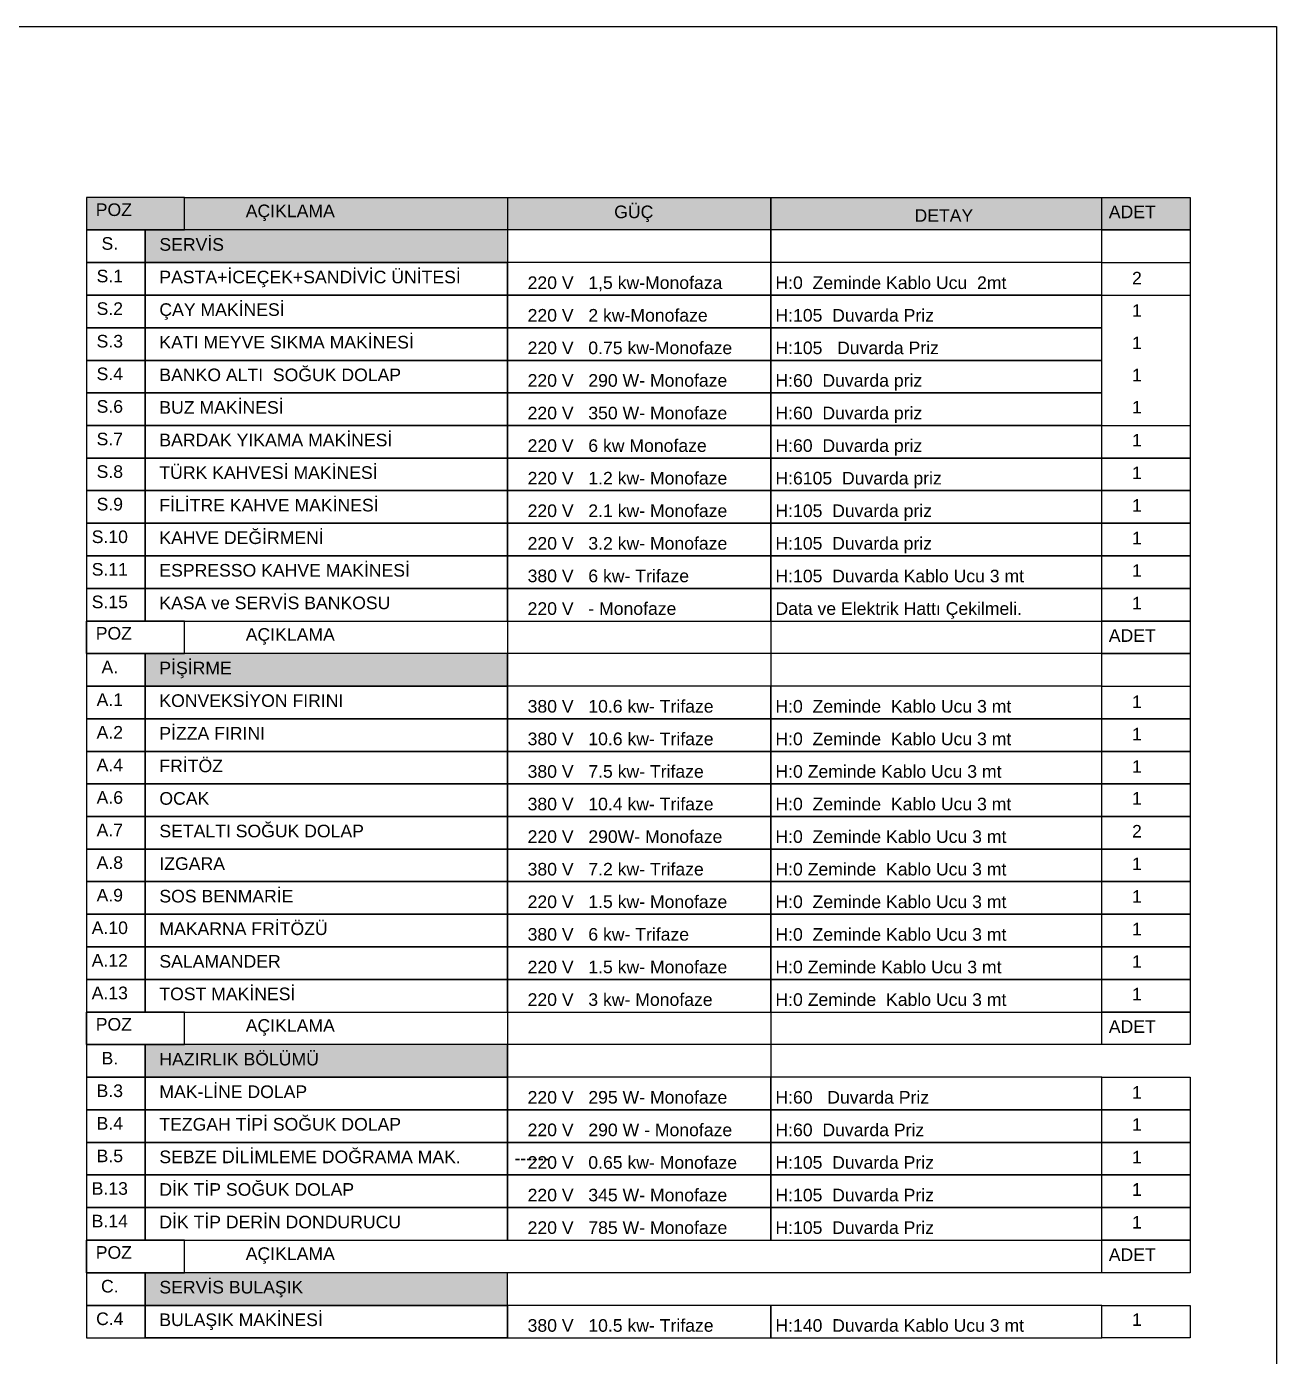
# Model space of a CAD drawing. Header units: centimetres. Extents: x 2289 to 5458, y 2057 to 4688.
# Drawn here: x 4185 to 5458, y 3333 to 4688 of the extents above; entities that cross this region are included whole.
import ezdxf
from ezdxf.enums import TextEntityAlignment as Align

# ---------------------------------------------------------------- set-up
doc = ezdxf.new("R2010")
doc.units = ezdxf.units.CM
doc.header["$LTSCALE"] = 50
doc.layers.add('ANTET', color=250, linetype='Continuous')
doc.layers.add('BA_elev3', color=8, linetype='Continuous')
doc.layers.add('TES_ELK', color=230, linetype='Continuous', lineweight=25)
doc.styles.add('antet', font='arial.ttf')

# ---------------------------------------------------------------- blocks, each defined once
blk = doc.blocks.new('W4800-YENI')
for p, q in [((-1225, -160), (-2375, -160)), ((-25, -160), (-1175, -160)), ((2375, -160), (25, -160))]:
    blk.add_line(p, q)
for points in [[(-1208, 0), (-2392, 0), (-2392, -24), (-1208, -24)], [(-8, 0), (-1192, 0), (-1192, -24), (-8, -24)], [(1193, 0), (8, 0), (8, -24), (1193, -24)], [(1207, 0), (2392, 0), (2392, -24), (1207, -24)], [(-2395, -43), (-2395, -70), (-2375, -70), (-2375, -160), (-2425, -160), (-2425, -70), (-2405, -70), (-2405, -43)], [(-1195, -43), (-1195, -70), (-1175, -70), (-1175, -160), (-1225, -160), (-1225, -70), (-1205, -70), (-1205, -43)], [(5, -43), (5, -70), (25, -70), (25, -160), (-25, -160), (-25, -70), (-5, -70), (-5, -43)], [(1205, -43), (1205, -70), (1225, -70), (1225, -160), (1175, -160), (1175, -70), (1195, -70), (1195, -43)], [(2405, -43), (2405, -70), (2425, -70), (2425, -160), (2375, -160), (2375, -70), (2395, -70), (2395, -43)]]:
    blk.add_lwpolyline(points, close=True)
for points in [[(-2392, -6), (-1208, -6)], [(-2392, -18), (-1208, -18)], [(-2375, -24), (-2375, -70), (-2392, -70), (-2392, -24), (-2375, -24)], [(-1208, -24), (-1208, -70), (-1225, -70), (-1225, -24), (-1208, -24)], [(-1192, -6), (-8, -6)], [(-1192, -18), (-8, -18)], [(-1175, -24), (-1175, -70), (-1192, -70), (-1192, -24), (-1175, -24)], [(-8, -24), (-8, -70), (-25, -70), (-25, -24), (-8, -24)], [(8, -6), (1193, -6)], [(8, -18), (1193, -18)], [(25, -24), (25, -70), (8, -70), (8, -24), (25, -24)], [(1192, -24), (1192, -70), (1175, -70), (1175, -24), (1192, -24)], [(2392, -6), (1207, -6)], [(2392, -18), (1207, -18)], [(1225, -24), (1225, -70), (1208, -70), (1208, -24), (1225, -24)], [(2392, -24), (2392, -70), (2375, -70), (2375, -24), (2392, -24)]]:
    blk.add_lwpolyline(points)
blk = doc.blocks.new('W4590-YENI')
for p, q in [((-624, -160), (-2270, -160)), ((2270, -160), (-574, -160, 0))]:
    blk.add_line(p, q)
at = {"elevation": 0}
for points in [[(-606, 0), (-2288, 0), (-2288, -24), (-606, -24)], [(594, 0), (-591, 0), (-591, -24), (594, -24)], [(608, 0), (2288, 0), (2288, -24), (608, -24)], [(-2290, -43), (-2290, -70), (-2270, -70), (-2270, -160), (-2320, -160), (-2320, -70), (-2300, -70), (-2300, -43)], [(-594, -43), (-594, -70), (-574, -70), (-574, -160), (-624, -160), (-624, -70), (-604, -70), (-604, -43)], [(606, -43), (606, -70), (626, -70), (626, -160), (576, -160), (576, -70), (596, -70), (596, -43)], [(2300, -43), (2300, -70), (2320, -70), (2320, -160), (2270, -160), (2270, -70), (2290, -70), (2290, -43)]]:
    blk.add_lwpolyline(points, close=True, dxfattribs=at)
for points in [[(-2288, -6), (-606, -6)], [(-2288, -18), (-606, -18)], [(-2270, -24), (-2270, -70), (-2288, -70), (-2288, -24), (-2270, -24)], [(-606, -24), (-606, -70), (-624, -70), (-624, -24), (-606, -24)], [(-591, -6), (594, -6)], [(-591, -18), (594, -18)], [(-574, -24), (-574, -70), (-591, -70), (-591, -24), (-574, -24)], [(594, -24), (594, -70), (576, -70), (576, -24), (594, -24)], [(2288, -6), (608, -6)], [(2288, -18), (608, -18)], [(626, -24), (626, -70), (609, -70), (609, -24), (626, -24)], [(2288, -24), (2288, -70), (2270, -70), (2270, -24), (2288, -24)]]:
    blk.add_lwpolyline(points, dxfattribs=at)
blk = doc.blocks.new('A$C7CE37E3F')
for p, q in [((-6855, 13052), (-7691, 13052)), ((-5655, 13052), (-6805, 13052)), ((-4590, 13052), (-5605, 13052)), ((-4590, 12037), (-4590, 13052)), ((-4590, 6037), (-4590, 7187)), ((-4590, 1397), (-4590, 837))]:
    blk.add_line(p, q)
at = {"ltscale": 0.2}
blk.add_line((-4690, 12162), (-4690, 7212), dxfattribs=at)
for points in [[(-7691, 13188), (-6837, 13188), (-6837, 13212), (-7691, 13212)], [(-7691, 13206), (-6837, 13206)], [(-7691, 13194), (-6837, 13194)], [(-6837, 13188), (-6837, 13142), (-6855, 13142), (-6855, 13188), (-6837, 13188)], [(-6822, 13206), (-5637, 13206)], [(-6822, 13194), (-5637, 13194)], [(-6805, 13188), (-6805, 13142), (-6822, 13142), (-6822, 13188), (-6805, 13188)], [(-5637, 13188), (-5637, 13142), (-5655, 13142), (-5655, 13188), (-5637, 13188)], [(-5622, 13206), (-4437, 13206)], [(-5622, 13194), (-4437, 13194)], [(-5605, 13188), (-5605, 13142), (-5622, 13142), (-5622, 13188), (-5605, 13188)], [(-4454, 13187), (-4500, 13187), (-4500, 13204), (-4454, 13204), (-4454, 13187)], [(-4437, 13188), (-4437, 13142), (-4455, 13142), (-4455, 13188), (-4437, 13188)], [(-4448, 13204), (-4448, 12019)], [(-4436, 13204), (-4436, 12019)], [(-4454, 12019), (-4500, 12019), (-4500, 12037), (-4454, 12037), (-4454, 12019)], [(-4454, 7187), (-4500, 7187), (-4500, 7204), (-4454, 7204), (-4454, 7187)], [(-4448, 7204), (-4448, 6019)], [(-4436, 7204), (-4436, 6019)], [(-4454, 6019), (-4500, 6019), (-4500, 6037), (-4454, 6037), (-4454, 6019)], [(-4454, 1397), (-4500, 1397), (-4500, 1414), (-4454, 1414), (-4454, 1397)], [(-4448, 820), (-4448, 1415)], [(-4436, 820), (-4436, 1415)], [(-4454, 820), (-4500, 820), (-4500, 837), (-4454, 837), (-4454, 820)], [(-4500, 787), (-4500, 660)]]:
    blk.add_lwpolyline(points)
for points in [[(-6825, 13169), (-6825, 13142), (-6805, 13142), (-6805, 13052), (-6855, 13052), (-6855, 13142), (-6835, 13142), (-6835, 13169)], [(-5637, 13212), (-6822, 13212), (-6822, 13188), (-5637, 13188)], [(-5625, 13169), (-5625, 13142), (-5605, 13142), (-5605, 13052), (-5655, 13052), (-5655, 13142), (-5635, 13142), (-5635, 13169)], [(-4437, 13212), (-5622, 13212), (-5622, 13188), (-4437, 13188)], [(-4430, 12019), (-4430, 13204), (-4454, 13204), (-4454, 12019)], [(-5100, 12870), (-4593, 12870), (-4593, 12350), (-5100, 12350)], [(-4430, 6019), (-4430, 7204), (-4454, 7204), (-4454, 6019)], [(-5100, 6770), (-4595, 6770), (-4595, 6250), (-5100, 6250)], [(-4430, 1415), (-4430, 820), (-4454, 820), (-4454, 1415)], [(-4473, 807), (-4500, 807), (-4500, 787), (-4590, 787), (-4590, 837), (-4500, 837), (-4500, 817), (-4473, 817)], [(0, 520), (507, 520), (507, 0), (0, 0)]]:
    blk.add_lwpolyline(points, close=True)
at = {"rotation": 270}
for name, p in [('W4800-YENI', (-4430, 9612)), ('W4590-YENI', (-4430, 3717))]:
    blk.add_blockref(name, p, dxfattribs=at)

msp = doc.modelspace()

# ---------------------------------------------------------------- hatches: boundary and pattern name
at = {"layer": 'TES_ELK'}
h = msp.add_hatch(color=256, dxfattribs=at)
h.dxf.hatch_style = 1
h.paths.add_polyline_path([(4943.3, 4514.4), (4674.9, 4514.4), (4674.9, 4481.2), (4943.3, 4481.2)])
h.paths.add_polyline_path([(5280.6, 4514.4), (4943.3, 4514.4), (4943.3, 4481.2), (5280.6, 4481.2)])
h.paths.add_polyline_path([(5370.6, 4514.4), (5280.6, 4514.4), (5280.6, 4481.2), (5370.6, 4481.2)])
h.paths.add_polyline_path([(4674.9, 4514.4), (4346, 4514.4), (4346, 4481.2), (4674.9, 4481.2)])
h.paths.add_polyline_path([(4346, 4514.4), (4246, 4514.4), (4246, 4481.2), (4305.8, 4481.2), (4305.8, 4481.2), (4346, 4481.2)])
h.paths.add_polyline_path([(4778.9, 4484.7), (4828.4, 4484.7), (4828.4, 4513.4), (4778.9, 4513.4)], flags=24)
h.paths.add_polyline_path([(5086.5, 4486.3), (5152.7, 4486.3), (5152.7, 4505.6), (5086.5, 4505.6)], flags=24)
h.paths.add_polyline_path([(5284.4, 4489.9), (5338.7, 4489.9), (5338.7, 4509.2), (5284.4, 4509.2)], flags=24)
h.paths.add_polyline_path([(4404.1, 4486.3), (4503.3, 4486.3), (4503.3, 4511.4), (4404.1, 4511.4)], flags=24)
h.paths.add_polyline_path([(4252.1, 4491.9), (4295.6, 4491.9), (4295.6, 4511.8), (4252.1, 4511.8)], flags=24)
h = msp.add_hatch(color=256, dxfattribs=at)
h.dxf.hatch_style = 1
h.paths.add_polyline_path([(4674.9, 4049.4), (4346, 4049.4), (4346, 4049.4), (4305.8, 4049.4), (4305.8, 4016.2), (4674.9, 4016.2)])
h.paths.add_polyline_path([(4674.9, 4481.2), (4346, 4481.2), (4305.8, 4481.2), (4305.8, 4447.9), (4674.9, 4447.9)])
h.paths.add_polyline_path([(4674.9, 3418.4), (4305.8, 3418.4), (4305.8, 3385.2), (4674.9, 3385.2)])
h.paths.add_polyline_path([(4315.5, 4019.9), (4398.9, 4019.9), (4398.9, 4048.7), (4315.5, 4048.7)], flags=24)
h.paths.add_polyline_path([(4316.4, 4455.8), (4390.1, 4455.8), (4390.1, 4479.5), (4316.4, 4479.5)], flags=24)
h.paths.add_polyline_path([(4315.5, 3388.9), (4471.8, 3388.9), (4471.8, 3417.7), (4315.5, 3417.7)], flags=24)
h = msp.add_hatch(color=256, dxfattribs=at)
h.dxf.hatch_style = 1
h.paths.add_polyline_path([(4674.9, 3650.9), (4305.8, 3650.9), (4305.8, 3617.7), (4674.9, 3617.7)])
h.paths.add_polyline_path([(4316.4, 3625.6), (4486.8, 3625.6), (4486.8, 3649.1), (4316.4, 3649.1)], flags=24)

# ---------------------------------------------------------------- linework, layer by layer
at = {"layer": 'ANTET', "color": 251}
for points in [[(4246, 4481.2), (4346, 4481.2), (4346, 4514.4), (4246, 4514.4)], [(4246, 4481.2), (4346, 4481.2), (4346, 4514.4), (4246, 4514.4)], [(5280.6, 4514.4), (5370.6, 4514.4), (5370.6, 4215.5), (5280.6, 4215.5)], [(5370.6, 4481.2), (5280.6, 4481.2), (5280.6, 4514.4), (5370.6, 4514.4)], [(4246, 4447.9), (4305.8, 4447.9), (4305.8, 4481.2), (4246, 4481.2)], [(4246, 4447.9), (4305.8, 4447.9), (4305.8, 4481.2), (4246, 4481.2)], [(5280.6, 4481.2), (5370.6, 4481.2), (5370.6, 4182.3), (5280.6, 4182.3)], [(4246, 4414.7), (4305.8, 4414.7), (4305.8, 4447.9), (4246, 4447.9)], [(4305.8, 4414.7), (4674.9, 4414.7), (4674.9, 4447.9), (4305.8, 4447.9)], [(4674.9, 4414.7), (4943.3, 4414.7), (4943.3, 4447.9), (4674.9, 4447.9)], [(5280.6, 4447.9), (5370.6, 4447.9), (5370.6, 4149.1), (5280.6, 4149.1)], [(4246, 4381.5), (4305.8, 4381.5), (4305.8, 4414.7), (4246, 4414.7)], [(4305.8, 4381.5), (4674.9, 4381.5), (4674.9, 4414.7), (4305.8, 4414.7)], [(4305.8, 4381.5), (4674.9, 4381.5), (4674.9, 4414.7), (4305.8, 4414.7)], [(4674.9, 4381.5), (4943.3, 4381.5), (4943.3, 4414.7), (4674.9, 4414.7)], [(5280.6, 4414.7), (5370.6, 4414.7), (5370.6, 4115.8), (5280.6, 4115.9)], [(4246, 4348.3), (4305.8, 4348.3), (4305.8, 4381.5), (4246, 4381.5)], [(4246, 4348.3), (4305.8, 4348.3), (4305.8, 4381.5), (4246, 4381.5)], [(4305.8, 4348.3), (4674.9, 4348.3), (4674.9, 4381.5), (4305.8, 4381.5)], [(4305.8, 4348.3), (4674.9, 4348.3), (4674.9, 4381.5), (4305.8, 4381.5)], [(4305.8, 4348.3), (4674.9, 4348.3), (4674.9, 4381.5), (4305.8, 4381.5)], [(4674.9, 4348.3), (4943.3, 4348.3), (4943.3, 4381.5), (4674.9, 4381.5)], [(4246, 4315.1), (4305.8, 4315.1), (4305.8, 4348.3), (4246, 4348.3)], [(4246, 4315.1), (4305.8, 4315.1), (4305.8, 4348.3), (4246, 4348.3)], [(4246, 4315.1), (4305.8, 4315.1), (4305.8, 4348.3), (4246, 4348.3)], [(4246, 4315.1), (4305.8, 4315.1), (4305.8, 4348.3), (4246, 4348.3)], [(4305.8, 4315.1), (4674.9, 4315.1), (4674.9, 4348.3), (4305.8, 4348.3)], [(4305.8, 4315.1), (4674.9, 4315.1), (4674.9, 4348.3), (4305.8, 4348.3)], [(4305.8, 4315.1), (4674.9, 4315.1), (4674.9, 4348.3), (4305.8, 4348.3)], [(4305.8, 4315.1), (4674.9, 4315.1), (4674.9, 4348.3), (4305.8, 4348.3)], [(4674.9, 4315.1), (4943.3, 4315.1), (4943.3, 4348.3), (4674.9, 4348.3)], [(4246, 4281.9), (4305.8, 4281.9), (4305.8, 4315.1), (4246, 4315.1)], [(4246, 4281.9), (4305.8, 4281.9), (4305.8, 4315.1), (4246, 4315.1)], [(4305.8, 4281.9), (4674.9, 4281.9), (4674.9, 4315.1), (4305.8, 4315.1)], [(4305.8, 4281.9), (4674.9, 4281.9), (4674.9, 4315.1), (4305.8, 4315.1)], [(4305.8, 4281.9), (4674.9, 4281.9), (4674.9, 4315.1), (4305.8, 4315.1)], [(4305.8, 4281.9), (4674.9, 4281.9), (4674.9, 4315.1), (4305.8, 4315.1)], [(4674.9, 4281.9), (4943.3, 4281.9), (4943.3, 4315.1), (4674.9, 4315.1)], [(4246, 4248.7), (4305.8, 4248.7), (4305.8, 4281.9), (4246, 4281.9)], [(4246, 4248.7), (4305.8, 4248.7), (4305.8, 4281.9), (4246, 4281.9)], [(4246, 4248.7), (4305.8, 4248.7), (4305.8, 4281.9), (4246, 4281.9)], [(4246, 4248.7), (4305.8, 4248.7), (4305.8, 4281.9), (4246, 4281.9)], [(4305.8, 4248.7), (4674.9, 4248.7), (4674.9, 4281.9), (4305.8, 4281.9)], [(4305.8, 4248.7), (4674.9, 4248.7), (4674.9, 4281.9), (4305.8, 4281.9)], [(4305.8, 4248.7), (4674.9, 4248.7), (4674.9, 4281.9), (4305.8, 4281.9)], [(4305.8, 4248.7), (4674.9, 4248.7), (4674.9, 4281.9), (4305.8, 4281.9)], [(4305.8, 4281.9), (4674.9, 4281.9), (4674.9, 4248.7), (4305.8, 4248.7)], [(4674.9, 4248.7), (4943.3, 4248.7), (4943.3, 4281.9), (4674.9, 4281.9)], [(5280.6, 4281.9), (5370.6, 4281.9), (5370.6, 4248.7), (5280.6, 4248.7)], [(5280.6, 4281.9), (5370.6, 4281.9), (5370.6, 4248.7), (5280.6, 4248.7)], [(4246, 4215.5), (4305.8, 4215.5), (4305.8, 4248.7), (4246, 4248.7)], [(4305.8, 4215.5), (4674.9, 4215.5), (4674.9, 4248.7), (4305.8, 4248.7)], [(4305.8, 4215.5), (4674.9, 4215.5), (4674.9, 4248.7), (4305.8, 4248.7)], [(4305.8, 4215.5), (4674.9, 4215.5), (4674.9, 4248.7), (4305.8, 4248.7)], [(4674.9, 4215.5), (4943.3, 4215.5), (4943.3, 4248.7), (4674.9, 4248.7)], [(5280.6, 4248.7), (5370.6, 4248.7), (5370.6, 4215.5), (5280.6, 4215.5)], [(4246, 4182.3), (4305.8, 4182.3), (4305.8, 4215.5), (4246, 4215.5)], [(4305.8, 4182.3), (4674.9, 4182.3), (4674.9, 4215.5), (4305.8, 4215.5)], [(4305.8, 4182.3), (4674.9, 4182.3), (4674.9, 4215.5), (4305.8, 4215.5)], [(4305.8, 4182.3), (4674.9, 4182.3), (4674.9, 4215.5), (4305.8, 4215.5)], [(4674.9, 4182.3), (4943.3, 4182.3), (4943.3, 4215.5), (4674.9, 4215.5)], [(5280.6, 4215.5), (5370.6, 4215.5), (5370.6, 4182.3), (5280.6, 4182.3)], [(4246, 4149.1), (4305.8, 4149.1), (4305.8, 4182.3), (4246, 4182.3)], [(4305.8, 4149.1), (4674.9, 4149.1), (4674.9, 4182.3), (4305.8, 4182.3)], [(4305.8, 4149.1), (4674.9, 4149.1), (4674.9, 4182.3), (4305.8, 4182.3)], [(4305.8, 4149.1), (4674.9, 4149.1), (4674.9, 4182.3), (4305.8, 4182.3)], [(4674.9, 4149.1), (4943.3, 4149.1), (4943.3, 4182.3), (4674.9, 4182.3)], [(5280.6, 4182.3), (5370.6, 4182.3), (5370.6, 4149.1), (5280.6, 4149.1)], [(4246, 4115.8), (4305.8, 4115.8), (4305.8, 4149.1), (4246, 4149.1)], [(4305.8, 4115.8), (4674.9, 4115.8), (4674.9, 4149.1), (4305.8, 4149.1)], [(4305.8, 4115.8), (4674.9, 4115.8), (4674.9, 4149.1), (4305.8, 4149.1)], [(4305.8, 4115.8), (4674.9, 4115.8), (4674.9, 4149.1), (4305.8, 4149.1)], [(4674.9, 4115.8), (4943.3, 4115.8), (4943.3, 4149.1), (4674.9, 4149.1)], [(5280.6, 4149.1), (5370.6, 4149.1), (5370.6, 4115.9), (5280.6, 4115.9)], [(4246, 4082.6), (4305.8, 4082.6), (4305.8, 4115.8), (4246, 4115.8)], [(4305.8, 4082.6), (4674.9, 4082.6), (4674.9, 4115.8), (4305.8, 4115.8)], [(4305.8, 4082.6), (4674.9, 4082.6), (4674.9, 4115.8), (4305.8, 4115.8)], [(4305.8, 4082.6), (4674.9, 4082.6), (4674.9, 4115.8), (4305.8, 4115.8)], [(4674.9, 4082.6), (4943.3, 4082.6), (4943.3, 4115.8), (4674.9, 4115.8)], [(5280.6, 4115.8), (5370.6, 4115.8), (5370.6, 4082.6), (5280.6, 4082.6)], [(5280.6, 4115.8), (5370.6, 4115.8), (5370.6, 3817), (5280.6, 3817)], [(4246, 4049.4), (4346, 4049.4), (4346, 4082.6), (4246, 4082.6)], [(4246, 4049.4), (4346, 4049.4), (4346, 4082.6), (4246, 4082.6)], [(5370.6, 4049.4), (5280.6, 4049.4), (5280.6, 4082.6), (5370.6, 4082.6)], [(5280.6, 4082.6), (5370.6, 4082.6), (5370.6, 3783.8), (5280.6, 3783.8)], [(5370.6, 4049.4), (5280.6, 4049.4), (5280.6, 4082.6), (5370.6, 4082.6)], [(4246, 4016.2), (4305.8, 4016.2), (4305.8, 4049.4), (4246, 4049.4)], [(4246, 4016.2), (4305.8, 4016.2), (4305.8, 4049.4), (4246, 4049.4)], [(4305.8, 4016.2), (4674.9, 4016.2), (4674.9, 4049.4), (4305.8, 4049.4)], [(5280.6, 4049.4), (5370.6, 4049.4), (5370.6, 3750.5), (5280.6, 3750.5)], [(4246, 3983), (4305.8, 3983), (4305.8, 4016.2), (4246, 4016.2)], [(4305.8, 3983), (4674.9, 3983), (4674.9, 4016.2), (4305.8, 4016.2)], [(4674.9, 3983), (4943.3, 3983), (4943.3, 4016.2), (4674.9, 4016.2)], [(5280.6, 4016.2), (5370.6, 4016.2), (5370.6, 3983), (5280.6, 3983)], [(4246, 3949.8), (4305.8, 3949.8), (4305.8, 3983), (4246, 3983)], [(4305.8, 3949.8), (4674.9, 3949.8), (4674.9, 3983), (4305.8, 3983)], [(4305.8, 3949.8), (4674.9, 3949.8), (4674.9, 3983), (4305.8, 3983)], [(4674.9, 3949.8), (4943.3, 3949.8), (4943.3, 3983), (4674.9, 3983)], [(5280.6, 3983), (5370.6, 3983), (5370.6, 3949.8), (5280.6, 3949.8)], [(4246, 3916.6), (4305.8, 3916.6), (4305.8, 3949.8), (4246, 3949.8)], [(4246, 3916.6), (4305.8, 3916.6), (4305.8, 3949.8), (4246, 3949.8)], [(4246, 3916.6), (4305.8, 3916.6), (4305.8, 3949.8), (4246, 3949.8)], [(4246, 3916.6), (4305.8, 3916.6), (4305.8, 3949.8), (4246, 3949.8)], [(4305.8, 3916.6), (4674.9, 3916.6), (4674.9, 3949.8), (4305.8, 3949.8)], [(4305.8, 3916.6), (4674.9, 3916.6), (4674.9, 3949.8), (4305.8, 3949.8)], [(4305.8, 3916.6), (4674.9, 3916.6), (4674.9, 3949.8), (4305.8, 3949.8)], [(4305.8, 3916.6), (4674.9, 3916.6), (4674.9, 3949.8), (4305.8, 3949.8)], [(4674.9, 3916.6), (4943.3, 3916.6), (4943.3, 3949.8), (4674.9, 3949.8)], [(5280.6, 3949.8), (5370.6, 3949.8), (5370.6, 3916.6), (5280.6, 3916.6)], [(4246, 3883.4), (4305.8, 3883.4), (4305.8, 3916.6), (4246, 3916.6)], [(4246, 3883.4), (4305.8, 3883.4), (4305.8, 3916.6), (4246, 3916.6)], [(4305.8, 3883.4), (4674.9, 3883.4), (4674.9, 3916.6), (4305.8, 3916.6)], [(4305.8, 3883.4), (4674.9, 3883.4), (4674.9, 3916.6), (4305.8, 3916.6)], [(4305.8, 3883.4), (4674.9, 3883.4), (4674.9, 3916.6), (4305.8, 3916.6)], [(4305.8, 3883.4), (4674.9, 3883.4), (4674.9, 3916.6), (4305.8, 3916.6)], [(4674.9, 3883.4), (4943.3, 3883.4), (4943.3, 3916.6), (4674.9, 3916.6)], [(5280.6, 3916.6), (5370.6, 3916.6), (5370.6, 3883.4), (5280.6, 3883.4)], [(4246, 3850.2), (4305.8, 3850.2), (4305.8, 3883.4), (4246, 3883.4)], [(4246, 3850.2), (4305.8, 3850.2), (4305.8, 3883.4), (4246, 3883.4)], [(4246, 3850.2), (4305.8, 3850.2), (4305.8, 3883.4), (4246, 3883.4)], [(4246, 3850.2), (4305.8, 3850.2), (4305.8, 3883.4), (4246, 3883.4)], [(4305.8, 3850.2), (4674.9, 3850.2), (4674.9, 3883.4), (4305.8, 3883.4)], [(4305.8, 3850.2), (4674.9, 3850.2), (4674.9, 3883.4), (4305.8, 3883.4)], [(4305.8, 3850.2), (4674.9, 3850.2), (4674.9, 3883.4), (4305.8, 3883.4)], [(4305.8, 3850.2), (4674.9, 3850.2), (4674.9, 3883.4), (4305.8, 3883.4)], [(4305.8, 3883.4), (4674.9, 3883.4), (4674.9, 3850.2), (4305.8, 3850.2)], [(4674.9, 3850.2), (4943.3, 3850.2), (4943.3, 3883.4), (4674.9, 3883.4)], [(5280.6, 3883.4), (5370.6, 3883.4), (5370.6, 3850.2), (5280.6, 3850.2)], [(5280.6, 3883.4), (5370.6, 3883.4), (5370.6, 3850.2), (5280.6, 3850.2)], [(4246, 3817), (4305.8, 3817), (4305.8, 3850.2), (4246, 3850.2)], [(4305.8, 3817), (4674.9, 3817), (4674.9, 3850.2), (4305.8, 3850.2)], [(4305.8, 3817), (4674.9, 3817), (4674.9, 3850.2), (4305.8, 3850.2)], [(4305.8, 3817), (4674.9, 3817), (4674.9, 3850.2), (4305.8, 3850.2)], [(4674.9, 3817), (4943.3, 3817), (4943.3, 3850.2), (4674.9, 3850.2)], [(5280.6, 3850.2), (5370.6, 3850.2), (5370.6, 3817), (5280.6, 3817)], [(4246, 3783.8), (4305.8, 3783.8), (4305.8, 3817), (4246, 3817)], [(4305.8, 3783.8), (4674.9, 3783.8), (4674.9, 3817), (4305.8, 3817)], [(4305.8, 3783.8), (4674.9, 3783.8), (4674.9, 3817), (4305.8, 3817)], [(4305.8, 3783.8), (4674.9, 3783.8), (4674.9, 3817), (4305.8, 3817)], [(4674.9, 3783.8), (4943.3, 3783.8), (4943.3, 3817), (4674.9, 3817)], [(5280.6, 3817), (5370.6, 3817), (5370.6, 3783.8), (5280.6, 3783.8)], [(4246, 3750.5), (4305.8, 3750.5), (4305.8, 3783.8), (4246, 3783.8)], [(4305.8, 3750.5), (4674.9, 3750.5), (4674.9, 3783.8), (4305.8, 3783.8)], [(4305.8, 3750.5), (4674.9, 3750.5), (4674.9, 3783.8), (4305.8, 3783.8)], [(4305.8, 3750.5), (4674.9, 3750.5), (4674.9, 3783.8), (4305.8, 3783.8)], [(4674.9, 3750.5), (4943.3, 3750.5), (4943.3, 3783.8), (4674.9, 3783.8)], [(5280.6, 3783.8), (5370.6, 3783.8), (5370.6, 3750.5), (5280.6, 3750.5)], [(4246, 3717.3), (4305.8, 3717.3), (4305.8, 3750.5), (4246, 3750.5)], [(4305.8, 3717.3), (4674.9, 3717.3), (4674.9, 3750.5), (4305.8, 3750.5)], [(4305.8, 3717.3), (4674.9, 3717.3), (4674.9, 3750.5), (4305.8, 3750.5)], [(4305.8, 3717.3), (4674.9, 3717.3), (4674.9, 3750.5), (4305.8, 3750.5)], [(4674.9, 3717.3), (4943.3, 3717.3), (4943.3, 3750.5), (4674.9, 3750.5)], [(5280.6, 3750.5), (5370.6, 3750.5), (5370.6, 3717.3), (5280.6, 3717.3)], [(4246, 3684.1), (4305.8, 3684.1), (4305.8, 3717.3), (4246, 3717.3)], [(4305.8, 3684.1), (4674.9, 3684.1), (4674.9, 3717.3), (4305.8, 3717.3)], [(4305.8, 3684.1), (4674.9, 3684.1), (4674.9, 3717.3), (4305.8, 3717.3)], [(4305.8, 3684.1), (4674.9, 3684.1), (4674.9, 3717.3), (4305.8, 3717.3)], [(4674.9, 3684.1), (4943.3, 3684.1), (4943.3, 3717.3), (4674.9, 3717.3)], [(5280.6, 3717.3), (5370.6, 3717.3), (5370.6, 3684.1), (5280.6, 3684.1)], [(4246, 3650.9), (4346, 3650.9), (4346, 3684.1), (4246, 3684.1)], [(4246, 3650.9), (4346, 3650.9), (4346, 3684.1), (4246, 3684.1)], [(5370.6, 3650.9), (5280.6, 3650.9), (5280.6, 3684.1), (5370.6, 3684.1)], [(5370.6, 3650.9), (5280.6, 3650.9), (5280.6, 3684.1), (5370.6, 3684.1)], [(4246, 3617.7), (4305.8, 3617.7), (4305.8, 3650.9), (4246, 3650.9)], [(4246, 3617.7), (4305.8, 3617.7), (4305.8, 3650.9), (4246, 3650.9)], [(4305.8, 3617.7), (4674.9, 3617.7), (4674.9, 3650.9), (4305.8, 3650.9)], [(4246, 3584.5), (4305.8, 3584.5), (4305.8, 3617.7), (4246, 3617.7)], [(4246, 3584.5), (4305.8, 3584.5), (4305.8, 3617.7), (4246, 3617.7)], [(4305.8, 3584.5), (4674.9, 3584.5), (4674.9, 3617.7), (4305.8, 3617.7)], [(4305.8, 3584.5), (4674.9, 3584.5), (4674.9, 3617.7), (4305.8, 3617.7)], [(4305.8, 3584.5), (4674.9, 3584.5), (4674.9, 3617.7), (4305.8, 3617.7)], [(4674.9, 3584.5), (4943.3, 3584.5), (4943.3, 3617.7), (4674.9, 3617.7)], [(5280.6, 3617.7), (5370.6, 3617.7), (5370.6, 3584.5), (5280.6, 3584.5)], [(4246, 3551.3), (4305.8, 3551.3), (4305.8, 3584.5), (4246, 3584.5)], [(4246, 3551.3), (4305.8, 3551.3), (4305.8, 3584.5), (4246, 3584.5)], [(4246, 3551.3), (4305.8, 3551.3), (4305.8, 3584.5), (4246, 3584.5)], [(4246, 3551.3), (4305.8, 3551.3), (4305.8, 3584.5), (4246, 3584.5)], [(4305.8, 3551.3), (4674.9, 3551.3), (4674.9, 3584.5), (4305.8, 3584.5)], [(4305.8, 3551.3), (4674.9, 3551.3), (4674.9, 3584.5), (4305.8, 3584.5)], [(4305.8, 3551.3), (4674.9, 3551.3), (4674.9, 3584.5), (4305.8, 3584.5)], [(4305.8, 3551.3), (4674.9, 3551.3), (4674.9, 3584.5), (4305.8, 3584.5)], [(4674.9, 3551.3), (4943.3, 3551.3), (4943.3, 3584.5), (4674.9, 3584.5)], [(5280.6, 3584.5), (5370.6, 3584.5), (5370.6, 3551.3), (5280.6, 3551.3)], [(4246, 3518.1), (4305.8, 3518.1), (4305.8, 3551.3), (4246, 3551.3)], [(4246, 3518.1), (4305.8, 3518.1), (4305.8, 3551.3), (4246, 3551.3)], [(4305.8, 3518.1), (4674.9, 3518.1), (4674.9, 3551.3), (4305.8, 3551.3)], [(4305.8, 3518.1), (4674.9, 3518.1), (4674.9, 3551.3), (4305.8, 3551.3)], [(4305.8, 3518.1), (4674.9, 3518.1), (4674.9, 3551.3), (4305.8, 3551.3)], [(4305.8, 3518.1), (4674.9, 3518.1), (4674.9, 3551.3), (4305.8, 3551.3)], [(4305.8, 3518.1), (4674.9, 3518.1), (4674.9, 3551.3), (4305.8, 3551.3)], [(4674.9, 3518.1), (4943.3, 3518.1), (4943.3, 3551.3), (4674.9, 3551.3)], [(5280.6, 3551.3), (5370.6, 3551.3), (5370.6, 3518.1), (5280.6, 3518.1)], [(4246, 3484.9), (4305.8, 3484.9), (4305.8, 3518.1), (4246, 3518.1)], [(4305.8, 3484.9), (4674.9, 3484.9), (4674.9, 3518.1), (4305.8, 3518.1)], [(4305.8, 3484.9), (4674.9, 3484.9), (4674.9, 3518.1), (4305.8, 3518.1)], [(4305.8, 3484.9), (4674.9, 3484.9), (4674.9, 3518.1), (4305.8, 3518.1)], [(4674.9, 3484.9), (4943.3, 3484.9), (4943.3, 3518.1), (4674.9, 3518.1)], [(5280.6, 3518.1), (5370.6, 3518.1), (5370.6, 3484.9), (5280.6, 3484.9)], [(4246, 3451.7), (4305.8, 3451.7), (4305.8, 3484.9), (4246, 3484.9)], [(4305.8, 3451.7), (4674.9, 3451.7), (4674.9, 3484.9), (4305.8, 3484.9)], [(4305.8, 3451.7), (4674.9, 3451.7), (4674.9, 3484.9), (4305.8, 3484.9)], [(4305.8, 3451.7), (4674.9, 3451.7), (4674.9, 3484.9), (4305.8, 3484.9)], [(4674.9, 3451.7), (4943.3, 3451.7), (4943.3, 3484.9), (4674.9, 3484.9)], [(5280.6, 3484.9), (5370.6, 3484.9), (5370.6, 3451.7), (5280.6, 3451.7)], [(4246, 3418.4), (4346, 3418.4), (4346, 3451.7), (4246, 3451.7)], [(5370.6, 3418.4), (5280.6, 3418.4), (5280.6, 3451.7), (5370.6, 3451.7)], [(4246, 3385.2), (4305.8, 3385.2), (4305.8, 3418.5), (4246, 3418.5)], [(4246, 3385.2), (4305.8, 3385.2), (4305.8, 3418.4), (4246, 3418.4)], [(4305.8, 3385.2), (4674.9, 3385.2), (4674.9, 3418.4), (4305.8, 3418.4)], [(4246, 3352), (4305.8, 3352), (4305.8, 3385.2), (4246, 3385.2)], [(4305.8, 3352), (4674.9, 3352), (4674.9, 3385.2), (4305.8, 3385.2)], [(4305.8, 3385.2), (4674.9, 3385.2), (4674.9, 3352), (4305.8, 3352)], [(4674.9, 3352), (4943.3, 3352), (4943.3, 3385.2), (4674.9, 3385.2)], [(5280.6, 3385.2), (5370.6, 3385.2), (5370.6, 3352), (5280.6, 3352)]]:
    msp.add_lwpolyline(points, close=True, dxfattribs=at)
msp.add_lwpolyline([(4674.9, 4481.2), (4305.8, 4481.2), (4305.8, 4447.9), (4674.9, 4447.9), (4674.9, 4447.9)], dxfattribs=at)
at = {"layer": 'TES_ELK'}
for p, q in [((4674.9, 4514.4), (4674.9, 3451.7)), ((4943.3, 4414.7), (4943.3, 4514.4)), ((4943.3, 4514.4), (4943.3, 3451.7)), ((4674.9, 4414.7), (5280.6, 4414.7))]:
    msp.add_line(p, q, dxfattribs=at)
for points in [[(5458.5, 2056.6), (2288.7, 2056.6), (2288.7, 4688.4), (5458.5, 4688.4)], [(4346, 4514.4), (5370.6, 4514.4), (5370.6, 4481.2), (4346, 4481.2)], [(5280.6, 4447.9), (4943.3, 4447.9), (4943.3, 4414.7), (5280.6, 4414.7)], [(5280.6, 4414.7), (4943.3, 4414.7), (4943.3, 4381.5), (5280.6, 4381.5)], [(5280.6, 4381.5), (4943.3, 4381.5), (4943.3, 4348.3), (5280.6, 4348.3)], [(5280.6, 4381.5), (4943.3, 4381.5), (4943.3, 4348.3), (5280.6, 4348.3)], [(5280.6, 4348.3), (4943.3, 4348.3), (4943.3, 4315.1), (5280.6, 4315.1)], [(5280.6, 4315.1), (4943.3, 4315.1), (4943.3, 4281.9), (5280.6, 4281.9)], [(5280.6, 4281.9), (4943.3, 4281.9), (4943.3, 4248.7), (5280.6, 4248.7)], [(5280.6, 4248.7), (4943.3, 4248.7), (4943.3, 4215.5), (5280.6, 4215.5)], [(5280.6, 4215.5), (4943.3, 4215.5), (4943.3, 4182.3), (5280.6, 4182.3)], [(5280.6, 4182.3), (4943.3, 4182.3), (4943.3, 4149.1), (5280.6, 4149.1)], [(5280.6, 4149.1), (4943.3, 4149.1), (4943.3, 4115.8), (5280.6, 4115.8)], [(5280.6, 4115.8), (4943.3, 4115.8), (4943.3, 4082.6), (5280.6, 4082.6)], [(4246, 4082.6), (5370.6, 4082.6), (5370.6, 4049.4), (4246, 4049.4)], [(5280.6, 4016.2), (4943.3, 4016.2), (4943.3, 3983), (5280.6, 3983)], [(5280.6, 3983), (4943.3, 3983), (4943.3, 3949.8), (5280.6, 3949.8)], [(5280.6, 3949.8), (4943.3, 3949.8), (4943.3, 3916.6), (5280.6, 3916.6)], [(5280.6, 3916.6), (4943.3, 3916.6), (4943.3, 3883.4), (5280.6, 3883.4)], [(5280.6, 3883.4), (4943.3, 3883.4), (4943.3, 3850.2), (5280.6, 3850.2)], [(5280.6, 3850.2), (4943.3, 3850.2), (4943.3, 3817), (5280.6, 3817)], [(5280.6, 3817), (4943.3, 3817), (4943.3, 3783.8), (5280.6, 3783.8)], [(5280.6, 3783.8), (4943.3, 3783.8), (4943.3, 3750.5), (5280.6, 3750.5)], [(5280.6, 3750.5), (4943.3, 3750.5), (4943.3, 3717.3), (5280.6, 3717.3)], [(5280.6, 3717.3), (4943.3, 3717.3), (4943.3, 3684.1), (5280.6, 3684.1)], [(5370.6, 3650.9), (4246, 3650.9), (4246, 3684.1), (5370.6, 3684.1)], [(5280.6, 3617.7), (4943.3, 3617.7), (4943.3, 3584.5), (5280.6, 3584.5)], [(5280.6, 3584.5), (4943.3, 3584.5), (4943.3, 3551.3), (5280.6, 3551.3)], [(5280.6, 3551.3), (4943.3, 3551.3), (4943.3, 3518.1), (5280.6, 3518.1)], [(5280.6, 3518.1), (4943.3, 3518.1), (4943.3, 3484.9), (5280.6, 3484.9)], [(5280.6, 3484.9), (4943.3, 3484.9), (4943.3, 3451.7), (5280.6, 3451.7)], [(4246, 3451.7), (5370.6, 3451.7), (5370.6, 3418.4), (4246, 3418.4)], [(5280.6, 3385.2), (4943.3, 3385.2), (4943.3, 3352), (5280.6, 3352)]]:
    msp.add_lwpolyline(points, close=True, dxfattribs=at)

# ---------------------------------------------------------------- block references
at = {"layer": 'BA_elev3', "xscale": 0.1, "yscale": 0.1, "zscale": 0.1, "rotation": 180}
msp.add_blockref('A$C7CE37E3F', (3629.6, 4097.7), dxfattribs=at)

# ---------------------------------------------------------------- texts
at = {"layer": 'ANTET', "color": 251, "style": 'antet'}
for s, p in [('POZ', (4273.9, 4495.4)), ('S.', (4269.8, 4461)), ('S.1', (4269.8, 4427.8)), ('S.2', (4269.8, 4394.6)), ('S.3', (4269.8, 4361.4)), ('S.4', (4269.8, 4328.1)), ('S.6', (4269.8, 4294.9)), ('S.7', (4269.8, 4261.7)), ('S.8', (4269.8, 4228.5)), ('S.9', (4269.8, 4195.3)), ('S.10', (4269.8, 4162.1)), ('S.11', (4269.8, 4128.9)), ('S.15', (4269.8, 4095.7)), ('POZ', (4273.9, 4063.7)), ('A.', (4269.8, 4029.3)), ('A.1', (4269.8, 3996)), ('A.2', (4269.8, 3962.8)), ('A.4', (4269.8, 3929.6)), ('A.6', (4269.8, 3896.4)), ('A.7', (4269.8, 3863.2)), ('A.8', (4269.8, 3830)), ('A.9', (4269.8, 3796.8)), ('A.10', (4269.8, 3763.6)), ('A.12', (4269.8, 3730.4)), ('A.13', (4269.8, 3697.2)), ('POZ', (4273.9, 3665.2)), ('B.', (4269.8, 3630.7)), ('B.3', (4269.8, 3597.5)), ('B.4', (4269.8, 3564.3)), ('B.5', (4269.8, 3531.1)), ('B.13', (4269.8, 3497.9)), ('B.14', (4269.8, 3464.7)), ('POZ', (4273.9, 3432.7)), ('C.', (4269.8, 3398.3)), ('C.4', (4269.8, 3365.1))]:
    msp.add_text(s, height=12.84, dxfattribs=at).set_placement(p, align=Align.CENTER)
for s, height, p in [('AÇIKLAMA', 12.85, (4408.3, 4494.2)), ('GÜÇ', 12.85, (4783.7, 4493.2)), ('DETAY', 12.85, (5089.7, 4489.5)), ('ADET', 12.85, (5287.7, 4493.2)), ('SERVİS', 12.85, (4320.3, 4460)), ('PASTA+İCEÇEK+SANDİVİC ÜNİTESİ', 12.846, (4320.3, 4426.8)), ('220 V   1,5 kw-Monofaza', 12.846, (4695.5, 4421)), ('H:0  Zeminde Kablo Ucu  2mt', 12.846, (4948, 4421)), ('2', 12.8, (5311.4, 4425.7)), ('ÇAY MAKİNESİ', 12.846, (4320.3, 4393.6)), ('1', 12.8, (5311.4, 4392.7)), ('220 V   2 kw-Monofaze', 12.846, (4695.5, 4387.8)), ('H:105  Duvarda Priz', 12.846, (4948, 4387.8)), ('KATI MEYVE SIKMA MAKİNESİ', 12.846, (4320.3, 4360.4)), ('220 V   0.75 kw-Monofaze', 12.846, (4695.5, 4354.6)), ('H:105   Duvarda Priz', 12.846, (4948, 4354.6)), ('1', 12.8, (5311.4, 4359.7)), ('BANKO ALTI  SOĞUK DOLAP', 12.846, (4320.3, 4327.1)), ('1', 12.8, (5311.4, 4326.9)), ('1', 12.8, (5311.4, 4327)), ('220 V   290 W- Monofaze', 12.846, (4695.5, 4321.4)), ('H:60  Duvarda priz', 12.846, (4948, 4321.4)), ('BUZ MAKİNESİ', 12.846, (4320.3, 4293.9)), ('220 V   350 W- Monofaze', 12.846, (4695.5, 4288.2)), ('H:60  Duvarda priz', 12.846, (4948, 4288.2)), ('1', 12.8, (5311.4, 4294.2)), ('BARDAK YIKAMA MAKİNESİ', 12.846, (4320.3, 4260.7)), ('1', 12.8, (5311.4, 4260.5)), ('220 V   6 kw Monofaze', 12.846, (4695.5, 4255)), ('H:60  Duvarda priz', 12.846, (4948, 4255)), ('TÜRK KAHVESİ MAKİNESİ', 12.846, (4320.3, 4227.5)), ('220 V   1.2 kw- Monofaze', 12.846, (4695.5, 4221.8)), ('H:6105  Duvarda priz', 12.846, (4948, 4221.8)), ('1', 12.8, (5311.4, 4227.3)), ('FİLİTRE KAHVE MAKİNESİ', 12.846, (4320.3, 4194.3)), ('220 V   2.1 kw- Monofaze', 12.846, (4695.5, 4188.6)), ('H:105  Duvarda priz', 12.846, (4948, 4188.6)), ('1', 12.8, (5311.4, 4194.1)), ('KAHVE DEĞİRMENİ', 12.846, (4320.3, 4161.1)), ('220 V   3.2 kw- Monofaze', 12.846, (4695.5, 4155.4)), ('H:105  Duvarda priz', 12.846, (4948, 4155.4)), ('1', 12.8, (5311.4, 4160.9)), ('ESPRESSO KAHVE MAKİNESİ', 12.846, (4320.3, 4127.9)), ('380 V   6 kw- Trifaze', 12.846, (4695.5, 4122.2)), ('H:105  Duvarda Kablo Ucu 3 mt', 12.846, (4948, 4122.1)), ('1', 12.8, (5311.4, 4127.7)), ('KASA ve SERVİS BANKOSU', 12.846, (4320.3, 4094.7)), ('1', 12.8, (5311.4, 4094.5)), ('220 V   - Monofaze', 12.846, (4695.5, 4088.9)), ('Data ve Elektrik Hattı Çekilmeli.', 12.846, (4948, 4088.9)), ('AÇIKLAMA', 12.85, (4408.3, 4062.5)), ('ADET', 12.85, (5287.7, 4061.4)), ('PİŞİRME', 12.85, (4320.3, 4028.3)), ('KONVEKSİYON FIRINI', 12.846, (4320.3, 3995.1)), ('380 V   10.6 kw- Trifaze', 12.846, (4695.5, 3989.3)), ('H:0  Zeminde  Kablo Ucu 3 mt', 12.846, (4948, 3989.3)), ('1', 12.8, (5311.4, 3994)), ('PİZZA FIRINI', 12.846, (4320.3, 3961.8)), ('1', 12.8, (5311.4, 3961)), ('380 V   10.6 kw- Trifaze', 12.846, (4695.5, 3956.1)), ('H:0  Zeminde  Kablo Ucu 3 mt', 12.846, (4948, 3956.1)), ('FRİTÖZ', 12.85, (4320.3, 3928.6)), ('380 V   7.5 kw- Trifaze', 12.846, (4695.5, 3922.9)), ('H:0 Zeminde Kablo Ucu 3 mt', 12.846, (4948, 3922.9)), ('1', 12.8, (5311.4, 3928)), ('OCAK', 12.85, (4320.3, 3895.4)), ('380 V   10.4 kw- Trifaze', 12.846, (4695.5, 3889.7)), ('H:0  Zeminde  Kablo Ucu 3 mt', 12.846, (4948, 3889.7)), ('1', 12.8, (5311.4, 3895.6)), ('SETALTI SOĞUK DOLAP', 12.846, (4320.3, 3862.2)), ('220 V   290W- Monofaze', 12.846, (4695.5, 3856.5)), ('H:0  Zeminde Kablo Ucu 3 mt', 12.846, (4948, 3856.5)), ('2', 12.8, (5311.4, 3862)), ('IZGARA', 12.85, (4320.3, 3829)), ('380 V   7.2 kw- Trifaze', 12.846, (4695.5, 3823.3)), ('H:0 Zeminde  Kablo Ucu 3 mt', 12.846, (4948, 3823.3)), ('1', 12.8, (5311.4, 3828.8)), ('SOS BENMARİE', 12.846, (4320.3, 3795.8)), ('1', 12.8, (5311.4, 3795.6)), ('220 V   1.5 kw- Monofaze', 12.846, (4695.5, 3790.1)), ('H:0  Zeminde Kablo Ucu 3 mt', 12.846, (4948, 3790.1)), ('MAKARNA FRİTÖZÜ', 12.846, (4320.3, 3762.6)), ('380 V   6 kw- Trifaze', 12.846, (4695.5, 3756.9)), ('H:0  Zeminde Kablo Ucu 3 mt', 12.846, (4948, 3756.8)), ('1', 12.8, (5311.4, 3762.4)), ('SALAMANDER', 12.85, (4320.3, 3729.4)), ('1', 12.8, (5311.4, 3729.2)), ('220 V   1.5 kw- Monofaze', 12.846, (4695.5, 3723.6)), ('H:0 Zeminde Kablo Ucu 3 mt', 12.846, (4948, 3723.6)), ('TOST MAKİNESİ', 12.846, (4320.3, 3696.2)), ('220 V   3 kw- Monofaze', 12.846, (4695.5, 3690.4)), ('H:0 Zeminde  Kablo Ucu 3 mt', 12.846, (4948, 3690.4)), ('1', 12.8, (5311.4, 3696)), ('AÇIKLAMA', 12.85, (4408.3, 3664)), ('ADET', 12.85, (5287.7, 3662.9)), ('HAZIRLIK BÖLÜMÜ', 12.846, (4320.3, 3629.7)), ('MAK-LİNE DOLAP', 12.846, (4320.3, 3596.5)), ('1', 12.8, (5311.4, 3595.9)), ('220 V   295 W- Monofaze', 12.846, (4695.5, 3590.8)), ('H:60   Duvarda Priz', 12.846, (4948, 3590.8)), ('TEZGAH TİPİ SOĞUK DOLAP', 12.846, (4320.3, 3563.3)), ('220 V   290 W - Monofaze', 12.846, (4695.5, 3557.6)), ('H:60  Duvarda Priz', 12.846, (4948, 3557.6)), ('1', 12.8, (5311.4, 3563.1)), ('SEBZE DİLİMLEME DOĞRAMA MAK.', 12.846, (4320.3, 3530.1)), ('220 V   0.65 kw- Monofaze', 12.846, (4695.5, 3524.4)), ('H:105  Duvarda Priz', 12.846, (4948, 3524.4)), ('1', 12.8, (5311.4, 3529.9)), ('------', 12.85, (4682.1, 3528.9)), ('DİK TİP SOĞUK DOLAP', 12.846, (4320.3, 3496.9)), ('220 V   345 W- Monofaze', 12.846, (4695.5, 3491.2)), ('H:105  Duvarda Priz', 12.846, (4948, 3491.2)), ('1', 12.8, (5311.4, 3497.1)), ('1', 12.8, (5311.4, 3496.7)), ('DİK TİP DERİN DONDURUCU', 12.846, (4320.3, 3463.7)), ('220 V   785 W- Monofaze', 12.846, (4695.5, 3458)), ('H:105  Duvarda Priz', 12.846, (4948, 3458)), ('1', 12.8, (5311.4, 3463.5)), ('AÇIKLAMA', 12.85, (4408.3, 3431.5)), ('ADET', 12.85, (5287.7, 3430.4)), ('SERVİS BULAŞIK', 12.846, (4320.3, 3397.3)), ('BULAŞIK MAKİNESİ ', 12.846, (4320.3, 3364.1)), ('1', 12.8, (5311.4, 3364.3)), ('380 V   10.5 kw- Trifaze', 12.846, (4695.5, 3358.3)), ('H:140  Duvarda Kablo Ucu 3 mt', 12.846, (4948, 3358.3))]:
    msp.add_text(s, height=height, dxfattribs=at).set_placement(p)

doc.saveas('drawing.dxf')
